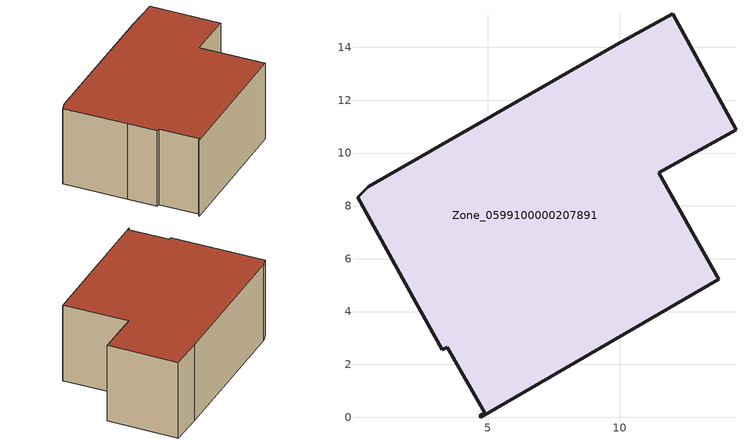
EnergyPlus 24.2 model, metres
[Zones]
Zone_0599100000207891
 floor ground (C_G): 3.29,2.55 2.27,4.35 0.07,8.32 0.48,8.73 9.87,14.1 12,15.27 14.4,10.89 11.48,9.25 13.74,5.23 4.73,0 4.71,0.05 4.9,0.16 3.46,2.64 z0
 wall outside (C_F): 14.4,10.89 12,15.27 9.87,14.1 0.48,8.73 0.07,8.32 2.27,4.35 3.29,2.55 3.46,2.64 4.9,0.16 4.71,0.05 4.73,0 13.74,5.23 11.48,9.25 14.4,10.89 z0:5.58
 roof outside (C_R): 4.9,0.16 4.71,0.05 4.73,0 13.74,5.23 11.48,9.25 14.4,10.89 12,15.27 9.87,14.1 0.48,8.73 0.07,8.32 2.27,4.35 3.29,2.55 3.46,2.64 z5.58
[BUILDING]
Pand.0599100000207891: North Axis=0; Terrain=City; Loads Convergence Tolerance Value=0.04; Temperature Convergence Tolerance Value=0.4; Solar Distribution=FullExterior; Maximum Number of Warmup Days=25; Minimum Number of Warmup Days=1
[Site:Location]
Rotterdam.The.Hague.AP_ZH_NLD Design_Conditions: Latitude=51.96; Longitude=4.45; Time Zone=1; Elevation=-4.5
[SITE:GROUNDTEMPERATURE:BUILDINGSURFACE]
18, 18, 18, 18, 18, 18, 18, 18, 18, 18, 18, 18
[MATERIAL] Thermal Absorptance=0.9; Solar Absorptance=0.7; Visible Absorptance=0.7
Name | Roughness | Thickness | Conductivity | Density | Specific Heat
G.D.1965 | MediumSmooth | 0.15 | 1 | 540 | 1210
F.D.1965 | Rough | 0.3 | 0.857143 | 1920 | 840
R.D.1965 | MediumRough | 0.2 | 0.08 | 1500 | 1000
[CONSTRUCTION]
C_G: G.D.1965
C_F: F.D.1965
C_R: R.D.1965
[ZONE]
Zone_0599100000207891: Type=1; Multiplier=1; Ceiling Height=Autocalculate; Volume=Autocalculate; Floor Area=autocalculate; Part of Total Floor Area=Yes
[ZONEINFILTRATION:DESIGNFLOWRATE]
Infil_Zone_0599100000207891: Zone or ZoneList or Space or SpaceList=Zone_0599100000207891; Schedule=AlwaysOn; Design Flow Rate Calculation Method=Flow/Area; Flow Rate per Floor Area=0.0042; Constant Term Coefficient=1; Temperature Term Coefficient=0; Velocity Term Coefficient=0; Velocity Squared Term Coefficient=0
[HVACTEMPLATE:ZONE:IDEALLOADSAIRSYSTEM]
Zone_0599100000207891: Maximum Heating Supply Air Temperature=50; Minimum Cooling Supply Air Temperature=13; Maximum Heating Supply Air Humidity Ratio=0.0156; Minimum Cooling Supply Air Humidity Ratio=0.0077; Heating Limit=NoLimit; Cooling Limit=NoLimit; Dehumidification Control Type=ConstantSensibleHeatRatio; Cooling Sensible Heat Ratio=0.7; Dehumidification Setpoint=60; Humidification Control Type=None; Humidification Setpoint=30; Outdoor Air Method=None; Outdoor Air Flow Rate per Person=0.00944; Outdoor Air Flow Rate per Zone Floor Area=0; Outdoor Air Flow Rate per Zone=0; Demand Controlled Ventilation Type=None; Outdoor Air Economizer Type=NoEconomizer; Heat Recovery Type=None; Sensible Heat Recovery Effectiveness=0.7; Latent Heat Recovery Effectiveness=0.65
[ZONECONTROL:THERMOSTAT]
ThermostatControl_Zone_0599100000207891: Zone or ZoneList=Zone_0599100000207891; Control Type Schedule=DualSetpointControlType; Control 1=Thermostat_Zone_0599100000207891; Temperature Difference Between Cutout And Setpoint=0
[THERMOSTATSETPOINT:DUALSETPOINT]
Thermostat_Zone_0599100000207891: Heating Setpoint Temperature Schedule=HeatingSetpoint_Zone_0599100000207891; Cooling Setpoint Temperature Schedule=CoolingSetpoint_Zone_0599100000207891
[SCHEDULE:COMPACT]
HeatingSetpoint_Zone_0599100000207891: Through: 12/31, For: AllDays, Until: 24:00, 21
CoolingSetpoint_Zone_0599100000207891: Through: 12/31, For: AllDays, Until: 24:00, 24
DualSetpointControlType: Through: 12/31, For: AllDays, Until: 24:00, 4
AlwaysOn: Through: 12/31, For: AllDays, Until: 24:00, 1
